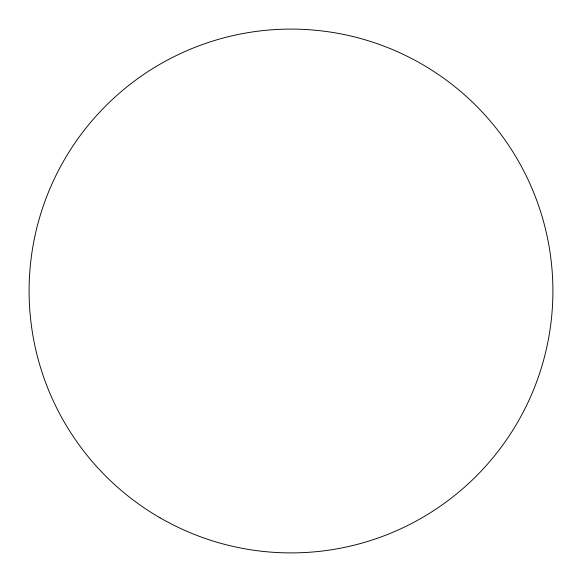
<?xml version="1.0" encoding="UTF-8"?>
<svg xmlns="http://www.w3.org/2000/svg" width="582" height="582" viewBox="0 0 582 582"><rect width="100%" height="100%" fill="white"/><g stroke="black" fill="none" stroke-linecap="round" stroke-linejoin="round"><path stroke-width="0.87" d="M160.05 517.813A261.9 261.9 0 0 0 552.9 291A261.9 261.9 0 0 0 160.05 64.187A261.9 261.9 0 0 0 160.05 517.813"/></g></svg>
